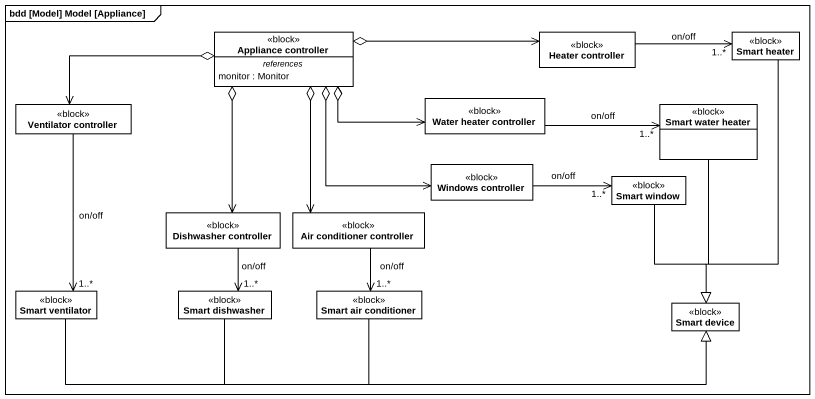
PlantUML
@startuml
mainframe bdd [Model] Model [Appliance]
hide circle
hide empty members
class "Appliance controller" as Appliance_controller <<block>> {
  -- references --
  monitor : Monitor
}
class "Heater controller" as Heater_controller <<block>>
class "Smart heater" as Smart_heater <<block>>
class "Ventilator controller" as Ventilator_controller <<block>>
class "Water heater controller" as Water_heater_controller <<block>>
class "Smart water heater" as Smart_water_heater <<block>>
class "Windows controller" as Windows_controller <<block>>
class "Smart window" as Smart_window <<block>>
class "Dishwasher controller" as Dishwasher_controller <<block>>
class "Air conditioner controller" as Air_conditioner_controller <<block>>
class "Smart ventilator" as Smart_ventilator <<block>>
class "Smart dishwasher" as Smart_dishwasher <<block>>
class "Smart air conditioner" as Smart_air_conditioner <<block>>
class "Smart device" as Smart_device <<block>>
Appliance_controller o-right-> Heater_controller
Appliance_controller o-left-> Ventilator_controller
Appliance_controller o-right-> Water_heater_controller
Appliance_controller o--> Windows_controller
Appliance_controller o--> Dishwasher_controller
Appliance_controller o--> Air_conditioner_controller
Heater_controller -right-> "1..*" Smart_heater : on/off
Smart_heater --|> Smart_device
Ventilator_controller --> "1..*" Smart_ventilator : on/off
Water_heater_controller -right-> "1..*" Smart_water_heater : on/off
Smart_water_heater --|> Smart_device
Windows_controller -right-> "1..*" Smart_window : on/off
Smart_window --|> Smart_device
Dishwasher_controller --> "1..*" Smart_dishwasher : on/off
Air_conditioner_controller --> "1..*" Smart_air_conditioner : on/off
Smart_ventilator -right-|> Smart_device
Smart_dishwasher -right-|> Smart_device
Smart_air_conditioner -right-|> Smart_device
@enduml
